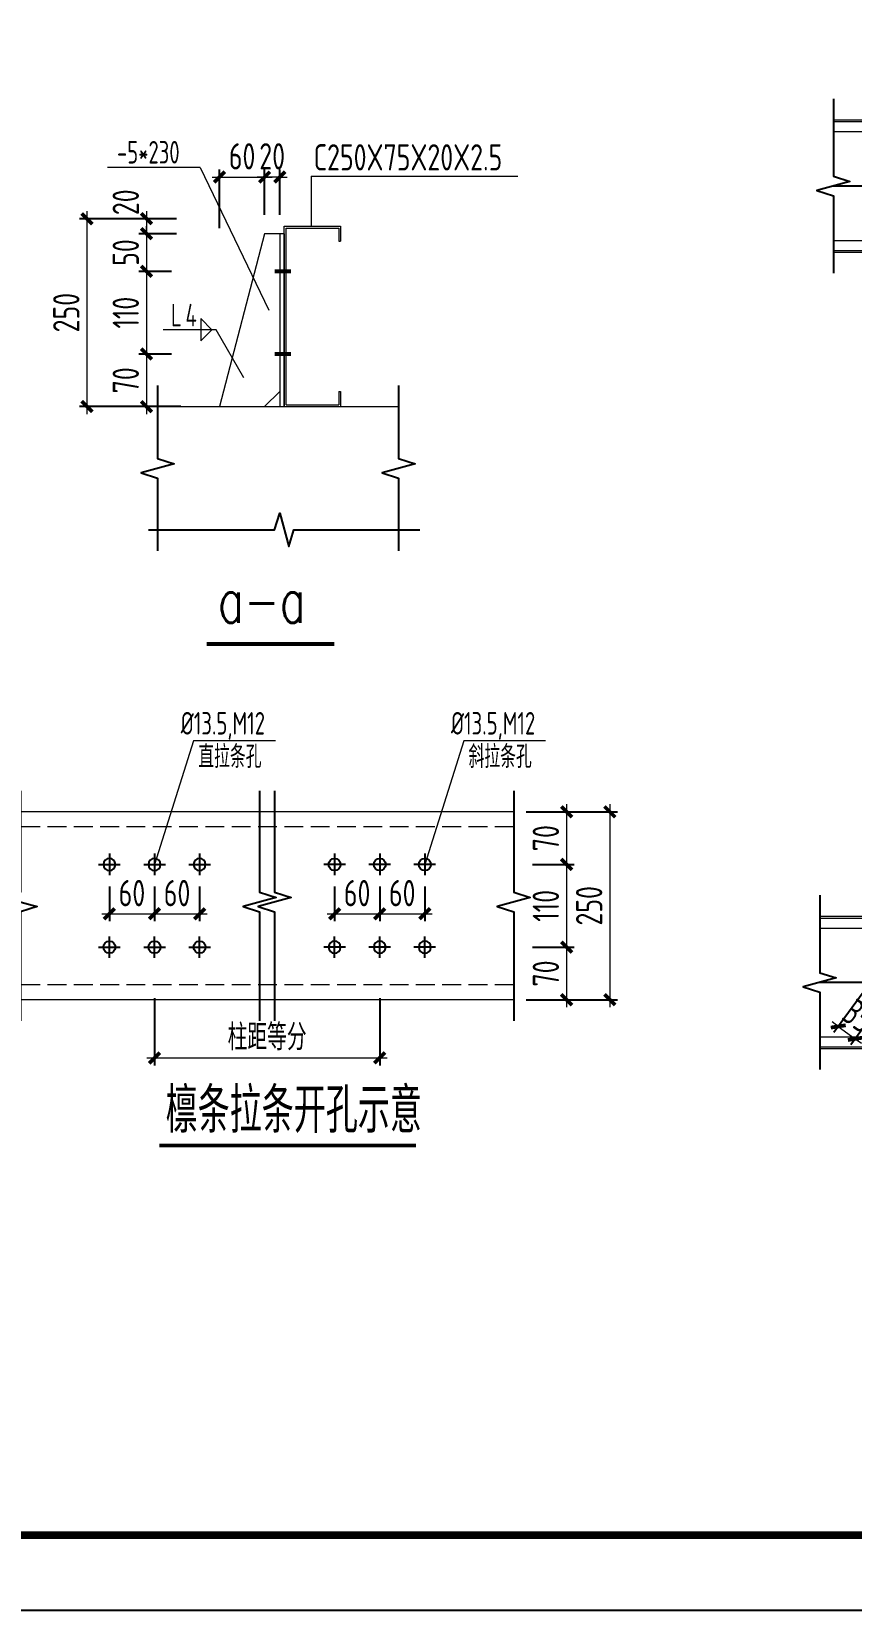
# Model space of a CAD drawing. Extents: x -2746917 to -971774, y -3334247 to -3250358.
# Drawn here: x -1725358 to -1714454, y -3316173 to -3295175 of the extents above; entities that cross this region are included whole.
import ezdxf

# ---------------------------------------------------------------- set-up
doc = ezdxf.new("R2010")
doc.units = 0
doc.header["$LTSCALE"] = 1000
doc.header["$MEASUREMENT"] = 0
doc.header["$PDMODE"] = 35
doc.linetypes.add('DASH', pattern=[0.35, 0.25, -0.1])
doc.linetypes.add('DOTE', pattern=[2.42, 2, -0.2, 0.02, -0.2])
doc.layers.get('0').update_dxf_attribs({"linetype": 'CONTINUOUS'})
doc.layers.get('Defpoints').update_dxf_attribs({"linetype": 'CONTINUOUS'})
for name, color, linetype in [('AXIS', 253, 'DOTE'), ('DIM', 3, 'CONTINUOUS'), ('NUM', 7, 'CONTINUOUS'), ('PUB_TITLE', 4, 'CONTINUOUS'), ('REIN', 1, 'CONTINUOUS'), ('TEXT', 7, 'CONTINUOUS'), ('THIN', 7, 'CONTINUOUS')]:
    doc.layers.add(name, color=color, linetype=linetype)
doc.layers.add('BEAM', color=7, linetype='CONTINUOUS', lineweight=13)
doc.layers.add('yichutu', color=7, linetype='CONTINUOUS', true_color=0xffffff, plot=False)
doc.styles.add('TSSD_Dimension', font='tssdeng.shx', dxfattribs={"width": 0.75, "bigfont": 'Hztxt.shx'})
doc.styles.add('TSSD_Rein', font='Tssdeng.shx', dxfattribs={"width": 0.75, "bigfont": 'hztxt.shx'})
doc.styles.add('正文', font='romans.shx', dxfattribs={"width": 0.71, "bigfont": 'hztxt.shx'})
doc.dimstyles.new('TSSD_10_100', dxfattribs={"dimtxt": 350, "dimasz": 100, "dimexe": 100, "dimexo": 250, "dimgap": 100, "dimtad": 1, "dimdec": 0, "dimlfac": 0.1, "dimzin": 0, "dimdsep": 46, "dimtxsty": 'TSSD_Dimension', "dimblk": 'ARCHTICK', "dimcen": 0, "dimdle": 100, "dimclrt": 7, "dimadec": 0, "dimazin": 0, "dimtfac": 1, "dimtdec": 0, "dimtix": 1, "dimtmove": 2, "dimatfit": 3, "dimldrblk": 'ARCHTICK', "dimfxl": 1, "dimtolj": 1, "dimtzin": 0, "dimlwd": 5, "dimarcsym": 0})

# ---------------------------------------------------------------- blocks, each defined once
blk = doc.blocks.new('_ArchTick')
at = {"color": 0, "const_width": 0.5}
blk.add_lwpolyline([(-0.71, -0.71), (0.71, 0.71)], dxfattribs=at)
blk = doc.blocks.new('*D3118')
at = {"layer": 'Defpoints', "color": 0}
for p in [(-1723182, -3297664), (-1723830, -3297864), (-1723182, -3297864)]:
    blk.add_point(p, dxfattribs=at)
at = {"layer": 'DIM', "color": 0, "lineweight": 5}
blk.add_line((-1723830, -3297564), (-1723830, -3297964), dxfattribs=at)
at = {"layer": 'DIM', "color": 0, "lineweight": -2}
for p, q in [((-1723432, -3297664), (-1723930, -3297664)), ((-1723432, -3297864), (-1723930, -3297864))]:
    blk.add_line(p, q, dxfattribs=at)
at = {"layer": 'DIM', "color": 0, "lineweight": 5, "xscale": 100, "yscale": 100, "zscale": 100}
for p, rotation in [((-1723830, -3297664), 90), ((-1723830, -3297864), 270)]:
    blk.add_blockref('_ArchTick', p, dxfattribs=dict(at, rotation=rotation))
at = {"layer": 'DIM', "color": 7, "lineweight": 5, "insert": (-1724105, -3297445), "char_height": 350, "attachment_point": 5, "rotation": 90, "style": 'TSSD_Dimension'}
blk.add_mtext('\\A1;20', dxfattribs=at)
blk = doc.blocks.new('*D3119')
at = {"layer": 'Defpoints', "color": 0}
for p in [(-1723182, -3297864), (-1723830, -3298364), (-1723249, -3298364)]:
    blk.add_point(p, dxfattribs=at)
at = {"layer": 'DIM', "color": 0, "lineweight": 5}
for p, q in [((-1723830, -3297864), (-1723830, -3297764)), ((-1723830, -3297864), (-1723830, -3298364)), ((-1723830, -3298364), (-1723830, -3298464))]:
    blk.add_line(p, q, dxfattribs=at)
at = {"layer": 'DIM', "color": 0, "lineweight": -2}
for p, q in [((-1723432, -3297864), (-1723930, -3297864)), ((-1723499, -3298364), (-1723930, -3298364))]:
    blk.add_line(p, q, dxfattribs=at)
at = {"layer": 'DIM', "color": 0, "lineweight": 5, "xscale": 100, "yscale": 100, "zscale": 100}
for p, rotation in [((-1723830, -3297864), 270), ((-1723830, -3298364), 90)]:
    blk.add_blockref('_ArchTick', p, dxfattribs=dict(at, rotation=rotation))
at = {"layer": 'DIM', "color": 7, "lineweight": 5, "insert": (-1724105, -3298114), "char_height": 350, "attachment_point": 5, "rotation": 90, "style": 'TSSD_Dimension'}
blk.add_mtext('\\A1;50', dxfattribs=at)
blk = doc.blocks.new('*D3120')
at = {"layer": 'Defpoints', "color": 0}
for p in [(-1723249, -3299463), (-1723830, -3300163), (-1723122, -3300163)]:
    blk.add_point(p, dxfattribs=at)
at = {"layer": 'DIM', "color": 0, "lineweight": 5}
blk.add_line((-1723830, -3299363), (-1723830, -3300263), dxfattribs=at)
at = {"layer": 'DIM', "color": 0, "lineweight": -2}
for p, q in [((-1723499, -3299463), (-1723930, -3299463)), ((-1723372, -3300163), (-1723930, -3300163))]:
    blk.add_line(p, q, dxfattribs=at)
at = {"layer": 'DIM', "color": 0, "lineweight": 5, "xscale": 100, "yscale": 100, "zscale": 100}
for p, rotation in [((-1723830, -3299463), 90), ((-1723830, -3300163), 270)]:
    blk.add_blockref('_ArchTick', p, dxfattribs=dict(at, rotation=rotation))
at = {"layer": 'DIM', "color": 7, "lineweight": 5, "insert": (-1724105, -3299813), "char_height": 350, "attachment_point": 5, "rotation": 90, "style": 'TSSD_Dimension'}
blk.add_mtext('\\A1;70', dxfattribs=at)
blk = doc.blocks.new('*D3121')
at = {"layer": 'Defpoints', "color": 0}
for p in [(-1723432, -3297664), (-1724621, -3300163), (-1723432, -3300163)]:
    blk.add_point(p, dxfattribs=at)
at = {"layer": 'DIM', "color": 0, "lineweight": 5}
blk.add_line((-1724621, -3297564), (-1724621, -3300263), dxfattribs=at)
at = {"layer": 'DIM', "color": 0, "lineweight": -2}
for p, q in [((-1723682, -3297664), (-1724721, -3297664)), ((-1723682, -3300163), (-1724721, -3300163))]:
    blk.add_line(p, q, dxfattribs=at)
at = {"layer": 'DIM', "color": 0, "lineweight": 5, "xscale": 100, "yscale": 100, "zscale": 100}
for p, rotation in [((-1724621, -3297664), 90), ((-1724621, -3300163), 270)]:
    blk.add_blockref('_ArchTick', p, dxfattribs=dict(at, rotation=rotation))
at = {"layer": 'DIM', "color": 7, "lineweight": 5, "insert": (-1724896, -3298913), "char_height": 350, "attachment_point": 5, "rotation": 90, "style": 'TSSD_Dimension'}
blk.add_mtext('\\A1;250', dxfattribs=at)
blk = doc.blocks.new('*D3122')
at = {"layer": 'Defpoints', "color": 0}
for p in [(-1722258, -3297109), (-1722258, -3297864), (-1722858, -3298038)]:
    blk.add_point(p, dxfattribs=at)
at = {"layer": 'DIM', "color": 0, "lineweight": 5}
blk.add_line((-1722958, -3297109), (-1722158, -3297109), dxfattribs=at)
at = {"layer": 'DIM', "color": 0, "lineweight": -2}
for p, q in [((-1722858, -3297788), (-1722858, -3297009)), ((-1722258, -3297614), (-1722258, -3297009))]:
    blk.add_line(p, q, dxfattribs=at)
at = {"layer": 'DIM', "color": 0, "lineweight": 5, "xscale": 100, "yscale": 100, "zscale": 100, "rotation": 180}
blk.add_blockref('_ArchTick', (-1722858, -3297109), dxfattribs=at)
at = {"layer": 'DIM', "color": 0, "lineweight": 5, "xscale": 100, "yscale": 100, "zscale": 100}
blk.add_blockref('_ArchTick', (-1722258, -3297109), dxfattribs=at)
at = {"layer": 'DIM', "color": 7, "lineweight": 5, "insert": (-1722558, -3296834), "char_height": 350, "attachment_point": 5, "style": 'TSSD_Dimension'}
blk.add_mtext('\\A1;60', dxfattribs=at)
blk = doc.blocks.new('*D3123')
at = {"layer": 'Defpoints', "color": 0}
for p in [(-1722258, -3297109), (-1722258, -3297864), (-1722058, -3297864)]:
    blk.add_point(p, dxfattribs=at)
at = {"layer": 'DIM', "color": 0, "lineweight": 5}
for p, q in [((-1722258, -3297109), (-1722358, -3297109)), ((-1722058, -3297109), (-1722258, -3297109)), ((-1722058, -3297109), (-1721958, -3297109))]:
    blk.add_line(p, q, dxfattribs=at)
at = {"layer": 'DIM', "color": 0, "lineweight": -2}
for p, q in [((-1722258, -3297614), (-1722258, -3297009)), ((-1722058, -3297614), (-1722058, -3297009))]:
    blk.add_line(p, q, dxfattribs=at)
at = {"layer": 'DIM', "color": 0, "lineweight": 5, "xscale": 100, "yscale": 100, "zscale": 100}
blk.add_blockref('_ArchTick', (-1722258, -3297109), dxfattribs=at)
at = {"layer": 'DIM', "color": 0, "lineweight": 5, "xscale": 100, "yscale": 100, "zscale": 100, "rotation": 180}
blk.add_blockref('_ArchTick', (-1722058, -3297109), dxfattribs=at)
at = {"layer": 'DIM', "color": 7, "lineweight": 5, "insert": (-1722158, -3296834), "char_height": 350, "attachment_point": 5, "style": 'TSSD_Dimension'}
blk.add_mtext('\\A1;20', dxfattribs=at)
blk = doc.blocks.new('*D3148')
at = {"layer": 'Defpoints', "color": 0}
for p in [(-1723249, -3298364), (-1723830, -3299463), (-1723249, -3299463)]:
    blk.add_point(p, dxfattribs=at)
at = {"layer": 'DIM', "color": 0, "lineweight": -2}
for p, q in [((-1723499, -3298364), (-1723930, -3298364)), ((-1723499, -3299463), (-1723930, -3299463))]:
    blk.add_line(p, q, dxfattribs=at)
at = {"layer": 'DIM', "color": 0, "lineweight": 5}
blk.add_line((-1723830, -3298264), (-1723830, -3299563), dxfattribs=at)
at = {"layer": 'DIM', "color": 0, "lineweight": 5, "xscale": 100, "yscale": 100, "zscale": 100}
for p, rotation in [((-1723830, -3298364), 90), ((-1723830, -3299463), 270)]:
    blk.add_blockref('_ArchTick', p, dxfattribs=dict(at, rotation=rotation))
at = {"layer": 'DIM', "color": 7, "insert": (-1724105, -3298913), "char_height": 350, "attachment_point": 5, "rotation": 90, "style": 'TSSD_Dimension'}
blk.add_mtext('\\A1;110', dxfattribs=at)
blk = doc.blocks.new('A$C3073000E')
at = {"layer": 'THIN', "color": 1}
for p, q in [((116, 1), (-172, 1)), ((-28, 145), (-28, -143))]:
    blk.add_line(p, q, dxfattribs=at)
blk.add_circle((-28, 1), 80, dxfattribs=at)
blk = doc.blocks.new('*D3149')
at = {"layer": 'Defpoints', "color": 0}
for p in [(-1719030, -3305552), (-1719030, -3308052), (-1717667, -3308052)]:
    blk.add_point(p, dxfattribs=at)
at = {"layer": 'DIM', "color": 0, "lineweight": 5}
blk.add_line((-1717667, -3305452), (-1717667, -3308152), dxfattribs=at)
at = {"layer": 'DIM', "color": 0, "lineweight": -2}
for p, q in [((-1718780, -3305552), (-1717567, -3305552)), ((-1718780, -3308052), (-1717567, -3308052))]:
    blk.add_line(p, q, dxfattribs=at)
at = {"layer": 'DIM', "color": 0, "lineweight": 5, "xscale": 100, "yscale": 100, "zscale": 100}
for p, rotation in [((-1717667, -3305552), 90), ((-1717667, -3308052), 270)]:
    blk.add_blockref('_ArchTick', p, dxfattribs=dict(at, rotation=rotation))
at = {"layer": 'DIM', "color": 7, "insert": (-1717942, -3306802), "char_height": 350, "attachment_point": 5, "rotation": 90, "style": 'TSSD_Dimension'}
blk.add_mtext('\\A1;250', dxfattribs=at)
blk = doc.blocks.new('*D3150')
at = {"layer": 'Defpoints', "color": 0}
for p in [(-1718945, -3305552), (-1718945, -3306252), (-1718243, -3306252)]:
    blk.add_point(p, dxfattribs=at)
at = {"layer": 'DIM', "color": 0, "lineweight": 5}
blk.add_line((-1718243, -3305452), (-1718243, -3306352), dxfattribs=at)
at = {"layer": 'DIM', "color": 0, "lineweight": -2}
for p, q in [((-1718695, -3305552), (-1718143, -3305552)), ((-1718695, -3306252), (-1718143, -3306252))]:
    blk.add_line(p, q, dxfattribs=at)
at = {"layer": 'DIM', "color": 0, "lineweight": 5, "xscale": 100, "yscale": 100, "zscale": 100}
for p, rotation in [((-1718243, -3305552), 90), ((-1718243, -3306252), 270)]:
    blk.add_blockref('_ArchTick', p, dxfattribs=dict(at, rotation=rotation))
at = {"layer": 'DIM', "color": 7, "insert": (-1718518, -3305902), "char_height": 350, "attachment_point": 5, "rotation": 90, "style": 'TSSD_Dimension'}
blk.add_mtext('\\A1;70', dxfattribs=at)
blk = doc.blocks.new('*D3151')
at = {"layer": 'Defpoints', "color": 0}
for p in [(-1718945, -3306252), (-1718945, -3307352), (-1718243, -3307352)]:
    blk.add_point(p, dxfattribs=at)
at = {"layer": 'DIM', "color": 0, "lineweight": 5}
blk.add_line((-1718243, -3306152), (-1718243, -3307452), dxfattribs=at)
at = {"layer": 'DIM', "color": 0, "lineweight": -2}
for p, q in [((-1718695, -3306252), (-1718143, -3306252)), ((-1718695, -3307352), (-1718143, -3307352))]:
    blk.add_line(p, q, dxfattribs=at)
at = {"layer": 'DIM', "color": 0, "lineweight": 5, "xscale": 100, "yscale": 100, "zscale": 100}
for p, rotation in [((-1718243, -3306252), 90), ((-1718243, -3307352), 270)]:
    blk.add_blockref('_ArchTick', p, dxfattribs=dict(at, rotation=rotation))
at = {"layer": 'DIM', "color": 7, "insert": (-1718518, -3306802), "char_height": 350, "attachment_point": 5, "rotation": 90, "style": 'TSSD_Dimension'}
blk.add_mtext('\\A1;110', dxfattribs=at)
blk = doc.blocks.new('*D3152')
at = {"layer": 'Defpoints', "color": 0}
for p in [(-1724323, -3306296), (-1723723, -3306296), (-1723723, -3306908)]:
    blk.add_point(p, dxfattribs=at)
at = {"layer": 'DIM', "color": 0, "lineweight": -2}
for p, q in [((-1724323, -3306546), (-1724323, -3307008)), ((-1723723, -3306546), (-1723723, -3307008))]:
    blk.add_line(p, q, dxfattribs=at)
at = {"layer": 'DIM', "color": 0, "lineweight": 5}
blk.add_line((-1724423, -3306908), (-1723623, -3306908), dxfattribs=at)
at = {"layer": 'DIM', "color": 0, "lineweight": 5, "xscale": 100, "yscale": 100, "zscale": 100, "rotation": 180}
blk.add_blockref('_ArchTick', (-1724323, -3306908), dxfattribs=at)
at = {"layer": 'DIM', "color": 0, "lineweight": 5, "xscale": 100, "yscale": 100, "zscale": 100}
blk.add_blockref('_ArchTick', (-1723723, -3306908), dxfattribs=at)
at = {"layer": 'DIM', "color": 7, "insert": (-1724023, -3306633), "char_height": 350, "attachment_point": 5, "style": 'TSSD_Dimension'}
blk.add_mtext('\\A1;60', dxfattribs=at)
blk = doc.blocks.new('*D3153')
at = {"layer": 'Defpoints', "color": 0}
for p in [(-1723723, -3306296), (-1723123, -3306296), (-1723123, -3306908)]:
    blk.add_point(p, dxfattribs=at)
at = {"layer": 'DIM', "color": 0, "lineweight": -2}
for p, q in [((-1723723, -3306546), (-1723723, -3307008)), ((-1723123, -3306546), (-1723123, -3307008))]:
    blk.add_line(p, q, dxfattribs=at)
at = {"layer": 'DIM', "color": 0, "lineweight": 5}
blk.add_line((-1723823, -3306908), (-1723023, -3306908), dxfattribs=at)
at = {"layer": 'DIM', "color": 0, "lineweight": 5, "xscale": 100, "yscale": 100, "zscale": 100, "rotation": 180}
blk.add_blockref('_ArchTick', (-1723723, -3306908), dxfattribs=at)
at = {"layer": 'DIM', "color": 0, "lineweight": 5, "xscale": 100, "yscale": 100, "zscale": 100}
blk.add_blockref('_ArchTick', (-1723123, -3306908), dxfattribs=at)
at = {"layer": 'DIM', "color": 7, "insert": (-1723423, -3306633), "char_height": 350, "attachment_point": 5, "style": 'TSSD_Dimension'}
blk.add_mtext('\\A1;60', dxfattribs=at)
blk = doc.blocks.new('*D3154')
at = {"layer": 'Defpoints', "color": 0}
for p in [(-1721328, -3306296), (-1720728, -3306296), (-1720728, -3306908)]:
    blk.add_point(p, dxfattribs=at)
at = {"layer": 'DIM', "color": 0, "lineweight": -2}
for p, q in [((-1721328, -3306546), (-1721328, -3307008)), ((-1720728, -3306546), (-1720728, -3307008))]:
    blk.add_line(p, q, dxfattribs=at)
at = {"layer": 'DIM', "color": 0, "lineweight": 5}
blk.add_line((-1721428, -3306908), (-1720628, -3306908), dxfattribs=at)
at = {"layer": 'DIM', "color": 0, "lineweight": 5, "xscale": 100, "yscale": 100, "zscale": 100, "rotation": 180}
blk.add_blockref('_ArchTick', (-1721328, -3306908), dxfattribs=at)
at = {"layer": 'DIM', "color": 0, "lineweight": 5, "xscale": 100, "yscale": 100, "zscale": 100}
blk.add_blockref('_ArchTick', (-1720728, -3306908), dxfattribs=at)
at = {"layer": 'DIM', "color": 7, "insert": (-1721028, -3306633), "char_height": 350, "attachment_point": 5, "style": 'TSSD_Dimension'}
blk.add_mtext('\\A1;60', dxfattribs=at)
blk = doc.blocks.new('*D3155')
at = {"layer": 'Defpoints', "color": 0}
for p in [(-1720728, -3306296), (-1720128, -3306296), (-1720128, -3306908)]:
    blk.add_point(p, dxfattribs=at)
at = {"layer": 'DIM', "color": 0, "lineweight": -2}
for p, q in [((-1720728, -3306546), (-1720728, -3307008)), ((-1720128, -3306546), (-1720128, -3307008))]:
    blk.add_line(p, q, dxfattribs=at)
at = {"layer": 'DIM', "color": 0, "lineweight": 5}
blk.add_line((-1720828, -3306908), (-1720028, -3306908), dxfattribs=at)
at = {"layer": 'DIM', "color": 0, "lineweight": 5, "xscale": 100, "yscale": 100, "zscale": 100, "rotation": 180}
blk.add_blockref('_ArchTick', (-1720728, -3306908), dxfattribs=at)
at = {"layer": 'DIM', "color": 0, "lineweight": 5, "xscale": 100, "yscale": 100, "zscale": 100}
blk.add_blockref('_ArchTick', (-1720128, -3306908), dxfattribs=at)
at = {"layer": 'DIM', "color": 7, "insert": (-1720428, -3306633), "char_height": 350, "attachment_point": 5, "style": 'TSSD_Dimension'}
blk.add_mtext('\\A1;60', dxfattribs=at)
blk = doc.blocks.new('*D3156')
at = {"layer": 'Defpoints', "color": 0}
for p in [(-1718945, -3307352), (-1718945, -3308052), (-1718243, -3308052)]:
    blk.add_point(p, dxfattribs=at)
at = {"layer": 'DIM', "color": 0, "lineweight": -2}
for p, q in [((-1718695, -3307352), (-1718143, -3307352)), ((-1718695, -3308052), (-1718143, -3308052))]:
    blk.add_line(p, q, dxfattribs=at)
at = {"layer": 'DIM', "color": 0, "lineweight": 5}
blk.add_line((-1718243, -3307252), (-1718243, -3308152), dxfattribs=at)
at = {"layer": 'DIM', "color": 0, "lineweight": 5, "xscale": 100, "yscale": 100, "zscale": 100}
for p, rotation in [((-1718243, -3307352), 90), ((-1718243, -3308052), 270)]:
    blk.add_blockref('_ArchTick', p, dxfattribs=dict(at, rotation=rotation))
at = {"layer": 'DIM', "color": 7, "insert": (-1718518, -3307702), "char_height": 350, "attachment_point": 5, "rotation": 90, "style": 'TSSD_Dimension'}
blk.add_mtext('\\A1;70', dxfattribs=at)
blk = doc.blocks.new('*D3161')
at = {"layer": 'Defpoints', "color": 0}
for p in [(-1723723, -3307781), (-1720728, -3307781), (-1720728, -3308824)]:
    blk.add_point(p, dxfattribs=at)
at = {"layer": 'DIM', "color": 0, "lineweight": -2}
for p, q in [((-1723723, -3308031), (-1723723, -3308924)), ((-1720728, -3308031), (-1720728, -3308924))]:
    blk.add_line(p, q, dxfattribs=at)
at = {"layer": 'DIM', "color": 0, "lineweight": 5}
blk.add_line((-1723823, -3308824), (-1720628, -3308824), dxfattribs=at)
at = {"layer": 'DIM', "color": 0, "lineweight": 5, "xscale": 100, "yscale": 100, "zscale": 100, "rotation": 180}
blk.add_blockref('_ArchTick', (-1723723, -3308824), dxfattribs=at)
at = {"layer": 'DIM', "color": 0, "lineweight": 5, "xscale": 100, "yscale": 100, "zscale": 100}
blk.add_blockref('_ArchTick', (-1720728, -3308824), dxfattribs=at)
at = {"layer": 'DIM', "color": 7, "insert": (-1722225, -3308549), "char_height": 350, "attachment_point": 5, "style": 'TSSD_Dimension'}
blk.add_mtext('\\A1;柱距等分', dxfattribs=at)
blk = doc.blocks.new('*D3425')
at = {"layer": 'Defpoints', "color": 0}
for p in [(-1714152, -3307751), (-1713925, -3307916), (-1714402, -3308571)]:
    blk.add_point(p, dxfattribs=at)
at = {"layer": 'DIM', "color": 0, "lineweight": -2}
for p, q in [((-1714299, -3307953), (-1714688, -3308487)), ((-1714072, -3308118), (-1714461, -3308652))]:
    blk.add_line(p, q, dxfattribs=at)
at = {"layer": 'DIM', "color": 0, "lineweight": 5}
for p, q in [((-1714629, -3308406), (-1714710, -3308347)), ((-1714629, -3308406), (-1714402, -3308571)), ((-1714402, -3308571), (-1714321, -3308630))]:
    blk.add_line(p, q, dxfattribs=at)
at = {"layer": 'DIM', "color": 0, "lineweight": 5, "xscale": 100, "yscale": 100, "zscale": 100}
for p, rotation in [((-1714629, -3308406), 323.9248785061371), ((-1714402, -3308571), 143.9248785061371)]:
    blk.add_blockref('_ArchTick', p, dxfattribs=dict(at, rotation=rotation))
at = {"layer": 'DIM', "color": 7, "lineweight": 5, "insert": (-1714354, -3308266), "char_height": 350, "attachment_point": 5, "rotation": 323.9249, "style": 'TSSD_Dimension'}
blk.add_mtext('\\A1;35', dxfattribs=at)
blk = doc.blocks.new('yct-891-420-89100-42000-100-2004.0')
at = {"layer": 'yichutu', "color": 7, "true_color": 0xffffff}
blk.add_lwpolyline([(0, 0), (0, 42000), (89100, 42000), (89100, 0)], close=True, dxfattribs=at)
blk = doc.blocks.new('A$C440D491C')
at = {"layer": 'PUB_TITLE'}
blk.add_lwpolyline([(0, 0), (0, 42000), (89100, 42000), (89100, 0)], close=True, dxfattribs=at)
at = {"layer": 'PUB_TITLE', "const_width": 100}
blk.add_lwpolyline([(88100, 1000), (88100, 41000), (713, 41000), (713, 1000), (88100, 1000)], dxfattribs=at)

msp = doc.modelspace()

# ---------------------------------------------------------------- linework, layer by layer
at = {"color": 4, "lineweight": 5}
for p, q in [((-1714694.3, -3296505.81), (-1708744.82, -3296505.81)), ((-1714694.3, -3297952.48), (-1708744.82, -3297952.48)), ((-1714875.88, -3307097.86, 336), (-1709042.93, -3307097.86, 336)), ((-1714875.88, -3308544.53, 336), (-1709042.93, -3308544.53, 336))]:
    msp.add_line(p, q, dxfattribs=at)
at = {"layer": 'AXIS', "ltscale": 1.5}
for p, q in [((-1701790.16, -3297229.15), (-1714694.3, -3297229.15)), ((-1703132.27, -3307821.2, 288), (-1714875.88, -3307821.2, 288))]:
    msp.add_line(p, q, dxfattribs=at)
at = {"layer": 'BEAM', "linetype": 'ByBlock', "lineweight": 5}
for p, q in [((-1721998.28, -3297763.1), (-1721248.28, -3297763.1)), ((-1721998.28, -3300163.1), (-1721998.28, -3297763.1)), ((-1721248.28, -3297763.1), (-1721248.28, -3297963.1)), ((-1722258.28, -3297863.58), (-1722858.28, -3300163.1)), ((-1722058.28, -3297863.58), (-1722258.28, -3297863.58)), ((-1722058.28, -3297863.58), (-1722058.28, -3300163.1)), ((-1721998.28, -3297863.58), (-1722058.28, -3297863.58)), ((-1721998.28, -3297863.58), (-1721998.28, -3300163.1)), ((-1721973.28, -3297788.1), (-1721273.28, -3297788.1)), ((-1721973.28, -3300138.1), (-1721973.28, -3297788.1)), ((-1721273.28, -3297788.1), (-1721273.28, -3297963.1)), ((-1721273.28, -3297963.1), (-1721248.28, -3297963.1)), ((-1722058.28, -3299963.1), (-1722258.28, -3300163.1)), ((-1721273.28, -3299963.1), (-1721273.28, -3300138.1)), ((-1721273.28, -3299963.1), (-1721248.28, -3299963.1)), ((-1721248.28, -3299963.1), (-1721248.28, -3300163.1)), ((-1723720.89, -3300163.1), (-1720675.68, -3300163.1)), ((-1723520.89, -3300163.1), (-1720475.68, -3300163.1)), ((-1721998.28, -3300163.1), (-1721248.28, -3300163.1)), ((-1721973.28, -3300138.1), (-1721273.28, -3300138.1)), ((-1718945.16, -3305552.29, -48), (-1725505.44, -3305552.29, -48)), ((-1718945.16, -3308051.81, -48), (-1725505.44, -3308051.81, -48))]:
    msp.add_line(p, q, dxfattribs=at)
at = {"layer": 'BEAM', "linetype": 'DASH', "lineweight": 5}
for p, q in [((-1718945.16, -3305752.29, -48), (-1725505.44, -3305752.29, -48)), ((-1718945.16, -3307851.81, -48), (-1725505.44, -3307851.81, -48))]:
    msp.add_line(p, q, dxfattribs=at)
at = {"layer": 'NUM', "const_width": 50}
msp.add_lwpolyline([(-1723029.82, -3303320.18), (-1721329.46, -3303320.18)], dxfattribs=at)
at = {"layer": 'NUM', "const_width": 50, "elevation": -336}
msp.add_lwpolyline([(-1723659.58, -3309990.72), (-1720244.08, -3309990.72)], dxfattribs=at)
at = {"layer": 'REIN', "color": 4, "linetype": 'ByBlock', "lineweight": 5}
for p, q in [((-1714694.3, -3296349.23), (-1708744.82, -3296349.23)), ((-1714694.3, -3296372.72), (-1708744.82, -3296372.72)), ((-1714694.3, -3298085.57), (-1708744.82, -3298085.57)), ((-1714694.3, -3298109.06), (-1708744.82, -3298109.06)), ((-1714875.88, -3306941.28, 336), (-1709042.93, -3306941.28, 336)), ((-1714875.88, -3306964.77, 336), (-1709042.93, -3306964.77, 336)), ((-1714875.88, -3308677.62, 336), (-1709042.93, -3308677.62, 336)), ((-1714875.88, -3308701.11, 336), (-1709042.93, -3308701.11, 336))]:
    msp.add_line(p, q, dxfattribs=at)
at = {"layer": 'REIN', "linetype": 'ByBlock', "const_width": 50}
for points in [[(-1721908.68, -3298363.58), (-1722125.27, -3298363.58)], [(-1721908.68, -3299463.1), (-1722125.27, -3299463.1)]]:
    msp.add_lwpolyline(points, dxfattribs=at)
at = {"layer": 'TEXT', "lineweight": 5}
for p, q in [((-1723114.23, -3296981.48, -288), (-1724349.08, -3296981.48, -288)), ((-1723114.23, -3296981.48, -288), (-1722200.87, -3298880.29)), ((-1721638.21, -3297097.7), (-1721638.21, -3297763.1)), ((-1721638.21, -3297097.7, 144), (-1718889.65, -3297097.7, 144)), ((-1723107.81, -3298992.9, -288), (-1723107.81, -3299287.57, -288)), ((-1722960.48, -3299140.23, -288), (-1723107.81, -3298992.9, -288)), ((-1722900.77, -3299140.23, -288), (-1723609.63, -3299140.23, -288)), ((-1722960.48, -3299140.23, -288), (-1723107.81, -3299287.57, -288)), ((-1722536.05, -3299781.66, -288), (-1722900.77, -3299140.23, -288)), ((-1723203.4, -3304607.61), (-1723722.62, -3306252.29)), ((-1722115.92, -3304607.61), (-1723203.4, -3304607.61)), ((-1719608.76, -3304607.61), (-1720127.98, -3306252.29)), ((-1718521.28, -3304607.61), (-1719608.76, -3304607.61))]:
    msp.add_line(p, q, dxfattribs=at)
at = {"layer": 'THIN'}
for points, elevation in [([(-1714694.3, -3296069.23), (-1714694.3, -3297099.15), (-1714474.3, -3297169.15), (-1714914.3, -3297289.15), (-1714694.3, -3297359.15), (-1714694.3, -3298389.06)], -48), ([(-1714875.88, -3306661.28), (-1714875.88, -3307691.2), (-1714655.88, -3307761.2), (-1715095.88, -3307881.2), (-1714875.88, -3307951.2), (-1714875.88, -3308981.11)], 288)]:
    msp.add_lwpolyline(points, dxfattribs=dict(at, elevation=elevation))
for points in [[(-1723682.12, -3299883.1), (-1723682.12, -3300852.31), (-1723462.12, -3300922.31), (-1723902.12, -3301042.31), (-1723682.12, -3301112.31), (-1723682.12, -3302081.52)], [(-1720475.68, -3299883.1), (-1720475.68, -3300852.31), (-1720255.68, -3300922.31), (-1720695.68, -3301042.31), (-1720475.68, -3301112.31), (-1720475.68, -3302081.52)], [(-1723800.89, -3301801.52), (-1722128.28, -3301801.52), (-1722058.28, -3301581.52), (-1721938.28, -3302021.52), (-1721868.28, -3301801.52), (-1720195.68, -3301801.52)], [(-1725505.44, -3305272.29), (-1725505.44, -3306622.05), (-1725725.44, -3306692.05), (-1725285.44, -3306812.05), (-1725505.44, -3306882.05), (-1725505.44, -3308331.81)], [(-1722325.3, -3305272.29), (-1722325.3, -3306622.05), (-1722105.3, -3306692.05), (-1722545.3, -3306812.05), (-1722325.3, -3306882.05), (-1722325.3, -3308331.81)], [(-1722125.3, -3305272.29), (-1722125.3, -3306622.05), (-1721905.3, -3306692.05), (-1722345.3, -3306812.05), (-1722125.3, -3306882.05), (-1722125.3, -3308331.81)], [(-1718945.16, -3305272.29), (-1718945.16, -3306622.05), (-1718725.16, -3306692.05), (-1719165.16, -3306812.05), (-1718945.16, -3306882.05), (-1718945.16, -3308331.81)]]:
    msp.add_lwpolyline(points, dxfattribs=at)

# ---------------------------------------------------------------- block references
at = {"ltscale": 1.5}
msp.add_blockref('A$C440D491C', (-1781995.02, -3316173.05), dxfattribs=at)
at = {"layer": 'BEAM', "linetype": 'ByBlock', "xscale": -1}
for p in [(-1724350.93, -3306253.16), (-1723750.93, -3306253.16), (-1723150.93, -3306253.16)]:
    msp.add_blockref('A$C3073000E', p, dxfattribs=at)
at = {"layer": 'BEAM', "linetype": 'ByBlock'}
for p in [(-1721299.68, -3306253.16), (-1720699.68, -3306253.16), (-1720099.68, -3306253.16)]:
    msp.add_blockref('A$C3073000E', p, dxfattribs=at)
at = {"layer": 'BEAM', "linetype": 'ByBlock', "rotation": 180}
for p in [(-1724350.93, -3307350.94), (-1723750.93, -3307350.94), (-1723150.93, -3307350.94)]:
    msp.add_blockref('A$C3073000E', p, dxfattribs=at)
at = {"layer": 'BEAM', "linetype": 'ByBlock', "xscale": -1, "rotation": 180}
for p in [(-1721299.68, -3307350.94), (-1720699.68, -3307350.94), (-1720099.68, -3307350.94)]:
    msp.add_blockref('A$C3073000E', p, dxfattribs=at)
at = {"layer": 'yichutu'}
msp.add_blockref('yct-891-420-89100-42000-100-2004.0', (-1781995.02, -3316173.05), dxfattribs=at)

# ---------------------------------------------------------------- texts
at = {"layer": 'TEXT', "lineweight": 5}
for s, height, style, width, p in [('-5*230', 300, 'TSSD_Rein', 0.7, (-1724222.12, -3296929.54, -288)), ('C250X75X20X2.5', 350, 'TSSD_Rein', 0.75, (-1721607.35, -3297022.43, 202.52)), ('L', 300, 'TSSD_Rein', 0.7, (-1723505.13, -3299095.48, -288)), ('4', 300, 'TSSD_Rein', 0.7, (-1723311.15, -3299095.48, -288)), ('a-a', 600.008, '正文', 0.71, (-1722880.35, -3303037.14)), ('%%c13.5,M12', 300, 'TSSD_Rein', 0.7, (-1723373.72, -3304524.22)), ('%%c13.5,M12', 300, 'TSSD_Rein', 0.7, (-1719779.08, -3304524.22)), ('直拉条孔', 300, 'TSSD_Rein', 0.7, (-1723140.32, -3304968.66)), ('斜拉条孔', 300, 'TSSD_Rein', 0.7, (-1719545.68, -3304968.66)), ('檩条拉条开孔示意', 600.008, '正文', 0.71, (-1723574.54, -3309821.05, -336))]:
    msp.add_text(s, height=height, dxfattribs=dict(at, style=style, width=width)).set_placement(p)

# ---------------------------------------------------------------- dimensions: what is measured, and where the dimension line sits
at = {"layer": 'DIM', "lineweight": 5}
for p1, picture, middle in [((-1722858.28, -3298037.71), '*D3122', (-1722558.28, -3296833.88)), ((-1722058.28, -3297863.58), '*D3123', (-1722158.28, -3296833.88))]:
    dim = msp.add_linear_dim(base=(-1722258.28, -3297108.88), p1=p1, p2=(-1722258.28, -3297863.58), dimstyle='TSSD_10_100', dxfattribs=at)
    dim.commit()
    dim.dimension.update_dxf_attribs({"geometry": picture, "text_midpoint": middle})
dim = msp.add_linear_dim(base=(-1723829.53, -3297863.58), p1=(-1723182.12, -3297663.58), p2=(-1723182.12, -3297863.58), angle=90, dimstyle='TSSD_10_100', dxfattribs=at)
dim.commit()
dim.dimension.update_dxf_attribs({"geometry": '*D3118', "text_midpoint": (-1724104.53, -3297445.28), "dimtype": 160})
dim = msp.add_linear_dim(base=(-1724621.32, -3300163.1), p1=(-1723432.12, -3297663.58), p2=(-1723432.12, -3300163.1), angle=90, text='250', dimstyle='TSSD_10_100', dxfattribs=at)
dim.commit()
dim.dimension.update_dxf_attribs({"geometry": '*D3121', "text_midpoint": (-1724896.32, -3298913.34)})
for base, p1, p2, picture, middle in [((-1723829.53, -3298363.58), (-1723182.12, -3297863.58), (-1723249.1, -3298363.58), '*D3119', (-1724104.53, -3298113.58)), ((-1723829.53, -3300163.1), (-1723249.1, -3299463.1), (-1723122.12, -3300163.1), '*D3120', (-1724104.53, -3299813.1))]:
    dim = msp.add_linear_dim(base=base, p1=p1, p2=p2, angle=90, dimstyle='TSSD_10_100', dxfattribs=at)
    dim.commit()
    dim.dimension.update_dxf_attribs({"geometry": picture, "text_midpoint": middle})
at = {"layer": 'DIM'}
for base, p1, p2, picture, middle in [((-1723829.53, -3299463.1), (-1723249.1, -3298363.58), (-1723249.1, -3299463.1), '*D3148', (-1724104.53, -3298913.34)), ((-1717667.19, -3308051.81), (-1719029.8, -3305552.29), (-1719029.8, -3308051.81), '*D3149', (-1717942.19, -3306802.05)), ((-1718243.08, -3306252.29), (-1718945.16, -3305552.29), (-1718945.16, -3306252.29), '*D3150', (-1718518.08, -3305902.29)), ((-1718243.08, -3307351.81), (-1718945.16, -3306252.29), (-1718945.16, -3307351.81), '*D3151', (-1718518.08, -3306802.05)), ((-1718243.08, -3308051.81), (-1718945.16, -3307351.81), (-1718945.16, -3308051.81), '*D3156', (-1718518.08, -3307701.81))]:
    dim = msp.add_linear_dim(base=base, p1=p1, p2=p2, angle=90, dimstyle='TSSD_10_100', dxfattribs=at)
    dim.commit()
    dim.dimension.update_dxf_attribs({"geometry": picture, "text_midpoint": middle})
for base, p1, p2, picture, middle in [((-1723722.62, -3306908.03), (-1724322.62, -3306296.29), (-1723722.62, -3306296.29), '*D3152', (-1724022.62, -3306633.03)), ((-1723122.62, -3306908.03), (-1723722.62, -3306296.29), (-1723122.62, -3306296.29), '*D3153', (-1723422.62, -3306633.03)), ((-1720727.98, -3306908.03), (-1721327.98, -3306296.29), (-1720727.98, -3306296.29), '*D3154', (-1721027.98, -3306633.03)), ((-1720127.98, -3306908.03), (-1720727.98, -3306296.29), (-1720127.98, -3306296.29), '*D3155', (-1720427.98, -3306633.03))]:
    dim = msp.add_linear_dim(base=base, p1=p1, p2=p2, dimstyle='TSSD_10_100', dxfattribs=at)
    dim.commit()
    dim.dimension.update_dxf_attribs({"geometry": picture, "text_midpoint": middle})
dim = msp.add_linear_dim(base=(-1720727.98, -3308823.68), p1=(-1723722.62, -3307781.37), p2=(-1720727.98, -3307781.37), text='柱距等分', dimstyle='TSSD_10_100', dxfattribs=at)
dim.commit()
dim.dimension.update_dxf_attribs({"geometry": '*D3161', "text_midpoint": (-1722225.3, -3308548.68)})
at = {"layer": 'DIM', "lineweight": 5}
dim = msp.add_aligned_dim(p1=(-1714151.66, -3307751.11, 336), p2=(-1713925.02, -3307916.23, 336), distance=-810.22, text='35', dimstyle='TSSD_10_100', dxfattribs=at)
dim.commit()
dim.dimension.update_dxf_attribs({"geometry": '*D3425', "text_midpoint": (-1714353.51, -3308266.26, 336)})

doc.saveas('drawing.dxf')
